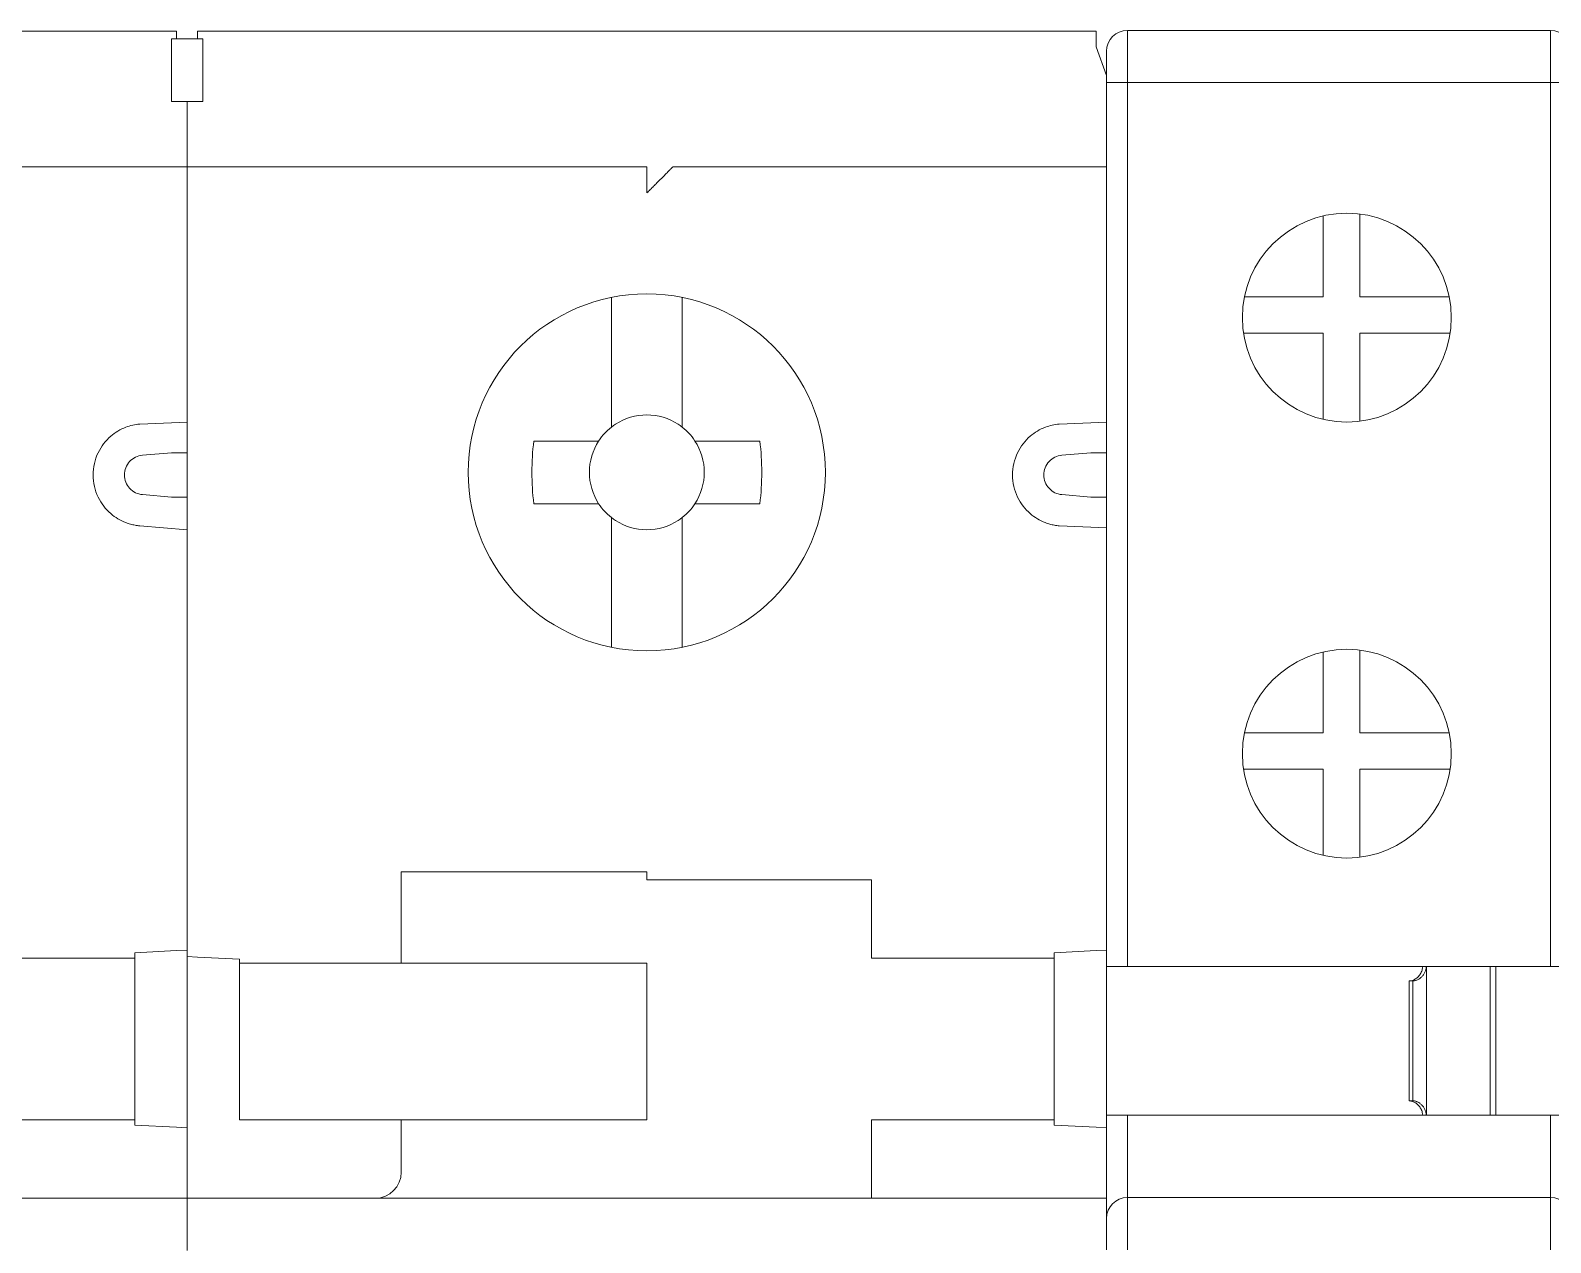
# Model space of a CAD drawing. Header units: millimetres. Extents: x 1359 to 3577, y 1336 to 3557.
# Drawn here: x 1890.47 to 1919.57, y 2789.13 to 2812.34 of the extents above; entities that cross this region are included whole.
import ezdxf

# ---------------------------------------------------------------- set-up
doc = ezdxf.new("R2010")
doc.units = ezdxf.units.MM
doc.layers.add('000-PI-Oprema', color=30, linetype='Continuous', lineweight=5)

msp = doc.modelspace()

# ---------------------------------------------------------------- linework, layer by layer
at = {"layer": '000-PI-Oprema', "color": 0, "lineweight": 0}
for p, q in [((1888.491, 2812.331), (1893.271, 2812.331)), ((1893.671, 2812.331), (1898.471, 2812.331)), ((1898.471, 2812.331), (1906.091, 2812.331)), ((1906.091, 2812.331), (1910.871, 2812.331)), ((1893.171, 2812.181), (1893.271, 2812.181)), ((1893.271, 2812.181), (1893.671, 2812.181)), ((1893.671, 2812.181), (1893.771, 2812.181)), ((1911.071, 2811.481), (1910.871, 2812.031)), ((1911.071, 2811.481), (1911.071, 2808.881)), ((1893.171, 2810.981), (1893.171, 2811.281)), ((1893.771, 2810.981), (1893.771, 2811.281)), ((1893.771, 2810.981), (1893.171, 2810.981)), ((1893.471, 2810.981), (1893.471, 2805.161)), ((1885.171, 2809.731), (1893.271, 2809.731)), ((1893.271, 2809.731), (1902.271, 2809.731)), ((1902.771, 2809.731), (1911.071, 2809.731)), ((1911.071, 2808.881), (1911.071, 2805.161)), ((1901.596, 2807.232), (1901.596, 2807.157)), ((1901.596, 2807.157), (1901.596, 2805.038)), ((1902.946, 2807.157), (1902.946, 2807.232)), ((1902.946, 2805.038), (1902.946, 2807.157)), ((1893.471, 2802.501), (1893.471, 2805.161)), ((1901.596, 2804.75), (1901.596, 2805.038)), ((1902.946, 2804.75), (1902.946, 2805.038)), ((1893.471, 2804.844), (1892.565, 2804.806)), ((1911.071, 2804.844), (1910.165, 2804.806)), ((1900.107, 2804.481), (1900.965, 2804.481)), ((1903.577, 2804.481), (1904.435, 2804.481)), ((1893.171, 2804.257), (1892.617, 2804.209)), ((1910.771, 2804.257), (1910.217, 2804.209)), ((1911.071, 2804.257), (1911.071, 2803.405)), ((1893.171, 2803.405), (1892.617, 2803.454)), ((1900.107, 2803.281), (1900.965, 2803.281)), ((1904.435, 2803.281), (1903.577, 2803.281)), ((1910.771, 2803.405), (1910.217, 2803.454)), ((1901.596, 2802.725), (1901.596, 2803.013)), ((1902.946, 2802.725), (1902.946, 2803.013)), ((1892.565, 2802.856), (1893.471, 2802.777)), ((1901.596, 2802.725), (1901.596, 2800.605)), ((1902.946, 2800.605), (1902.946, 2802.725)), ((1910.165, 2802.856), (1911.071, 2802.818)), ((1893.471, 2802.501), (1893.471, 2794.734)), ((1911.071, 2802.501), (1911.071, 2794.734)), ((1901.596, 2800.605), (1901.596, 2800.531)), ((1902.946, 2800.531), (1902.946, 2800.605)), ((1911.076, 2798.381), (1911.071, 2798.381)), ((1902.271, 2796.231), (1897.571, 2796.231)), ((1897.571, 2794.481), (1897.571, 2796.231)), ((1902.271, 2796.081), (1902.271, 2796.231)), ((1906.571, 2796.081), (1902.271, 2796.081)), ((1906.571, 2794.581), (1906.571, 2796.081)), ((1889.371, 2794.581), (1892.471, 2794.581)), ((1892.471, 2794.681), (1893.271, 2794.723)), ((1892.471, 2794.581), (1892.471, 2794.681)), ((1892.471, 2791.481), (1892.471, 2794.581)), ((1893.271, 2794.723), (1893.471, 2794.734)), ((1893.471, 2794.734), (1893.471, 2794.61)), ((1893.471, 2794.61), (1893.671, 2794.599)), ((1893.471, 2794.581), (1893.471, 2794.61)), ((1893.471, 2794.581), (1893.471, 2791.329)), ((1893.671, 2794.599), (1894.471, 2794.557)), ((1894.471, 2794.557), (1894.471, 2794.481)), ((1894.471, 2794.481), (1897.571, 2794.481)), ((1894.471, 2794.481), (1894.471, 2791.481)), ((1897.571, 2794.481), (1897.971, 2794.481)), ((1897.971, 2794.481), (1902.271, 2794.481)), ((1902.271, 2794.481), (1902.271, 2791.481)), ((1906.971, 2794.581), (1906.571, 2794.581)), ((1910.071, 2794.581), (1906.971, 2794.581)), ((1910.871, 2794.723), (1910.071, 2794.681)), ((1910.071, 2794.581), (1910.071, 2794.681)), ((1910.071, 2791.481), (1910.071, 2794.581)), ((1911.071, 2794.734), (1910.871, 2794.723)), ((1911.071, 2794.734), (1911.071, 2791.329)), ((1911.071, 2793.781), (1911.076, 2793.781)), ((1892.471, 2791.481), (1889.371, 2791.481)), ((1892.471, 2791.381), (1892.471, 2791.481)), ((1892.471, 2791.381), (1893.271, 2791.339)), ((1893.271, 2791.339), (1893.471, 2791.329)), ((1893.471, 2790.405), (1893.471, 2791.329)), ((1897.571, 2791.481), (1894.471, 2791.481)), ((1897.571, 2791.481), (1897.971, 2791.481)), ((1897.571, 2791.481), (1897.571, 2790.481)), ((1902.271, 2791.481), (1897.971, 2791.481)), ((1906.571, 2791.481), (1906.971, 2791.481)), ((1906.571, 2791.481), (1906.571, 2789.981)), ((1910.071, 2791.481), (1906.971, 2791.481)), ((1910.071, 2791.381), (1910.071, 2791.481)), ((1910.871, 2791.339), (1910.071, 2791.381)), ((1910.871, 2791.339), (1911.071, 2791.329)), ((1911.071, 2791.329), (1911.071, 2789.131)), ((1893.471, 2790.405), (1893.471, 2789.131)), ((1875.871, 2789.981), (1893.471, 2789.981)), ((1911.071, 2789.981), (1893.471, 2789.981)), ((1893.471, 2789.131), (1893.471, 2788.981))]:
    msp.add_line(p, q, dxfattribs=at)
at = {"layer": '000-PI-Oprema', "color": 0, "linetype": 'ByBlock', "lineweight": 0}
for p, q in [((1911.471, 2812.344), (1919.571, 2812.344)), ((1911.471, 2811.344), (1911.471, 2812.344)), ((1919.571, 2811.344), (1919.571, 2812.344)), ((1911.071, 2811.344), (1911.071, 2811.944)), ((1911.071, 2794.419), (1911.071, 2811.344)), ((1911.471, 2811.344), (1911.071, 2811.344)), ((1911.471, 2794.419), (1911.471, 2811.344)), ((1911.471, 2811.344), (1919.571, 2811.344)), ((1919.571, 2794.419), (1919.571, 2811.344)), ((1919.971, 2811.344), (1919.571, 2811.344)), ((1915.22, 2808.792), (1915.22, 2807.244)), ((1915.92, 2808.828), (1915.92, 2807.244)), ((1913.712, 2807.244), (1915.22, 2807.244)), ((1915.92, 2807.244), (1917.631, 2807.244)), ((1913.694, 2806.544), (1915.22, 2806.544)), ((1915.22, 2806.544), (1915.22, 2804.895)), ((1915.92, 2804.86), (1915.92, 2806.544)), ((1917.649, 2806.544), (1915.92, 2806.544)), ((1915.22, 2800.442), (1915.22, 2798.894)), ((1915.92, 2800.478), (1915.92, 2798.894)), ((1913.712, 2798.894), (1915.22, 2798.894)), ((1915.92, 2798.894), (1917.631, 2798.894)), ((1915.22, 2798.194), (1913.694, 2798.194)), ((1915.22, 2798.194), (1915.22, 2796.545)), ((1917.649, 2798.194), (1915.92, 2798.194)), ((1915.92, 2796.51), (1915.92, 2798.194)), ((1911.471, 2794.419), (1911.071, 2794.419)), ((1911.071, 2794.144), (1911.071, 2794.419)), ((1919.571, 2794.419), (1911.471, 2794.419)), ((1917.194, 2794.419), (1917.194, 2791.569)), ((1918.416, 2791.569), (1918.416, 2794.419)), ((1918.521, 2794.419), (1918.521, 2791.569)), ((1919.971, 2794.419), (1919.571, 2794.419)), ((1911.071, 2791.569), (1911.071, 2794.144)), ((1916.861, 2791.844), (1916.861, 2794.144)), ((1916.861, 2794.144), (1916.932, 2794.144)), ((1916.932, 2791.844), (1916.932, 2794.144)), ((1916.947, 2794.144), (1916.932, 2794.144)), ((1911.071, 2789.594), (1911.071, 2791.569)), ((1911.071, 2791.569), (1911.471, 2791.569)), ((1919.571, 2791.569), (1911.471, 2791.569)), ((1911.471, 2791.569), (1911.471, 2789.994)), ((1916.932, 2791.844), (1916.861, 2791.844)), ((1916.947, 2791.844), (1916.932, 2791.844)), ((1919.571, 2791.569), (1919.971, 2791.569)), ((1919.571, 2789.994), (1919.571, 2791.569)), ((1919.571, 2789.994), (1911.471, 2789.994)), ((1911.471, 2788.994), (1911.471, 2789.994)), ((1919.571, 2788.994), (1919.571, 2789.994)), ((1911.071, 2788.994), (1911.071, 2789.594))]:
    msp.add_line(p, q, dxfattribs=at)
for centre in [(1915.671, 2806.844), (1915.671, 2798.494)]:
    msp.add_circle(centre, 2, dxfattribs=at)
at = {"layer": '000-PI-Oprema', "color": 0, "lineweight": 0}
msp.add_circle((1902.271, 2803.881), 3.418, dxfattribs=at)
at = {"layer": '000-PI-Oprema', "color": 0, "linetype": 'ByBlock', "lineweight": 0}
for centre, start, end in [((1911.471, 2811.944), 90, 180), ((1919.571, 2811.944), 0, 90), ((1911.471, 2789.594), 90, 180), ((1919.571, 2789.594), 0, 90)]:
    msp.add_arc(centre, 0.4, start, end, dxfattribs=at)
at = {"layer": '000-PI-Oprema', "color": 0, "lineweight": 0}
for centre, radius, start, end in [((1902.271, 2803.881), 1.1, 135, 136.9319), ((1902.271, 2803.881), 1.1, 123.0557, 133.0681), ((1902.271, 2803.881), 1.1, 46.9319, 56.9443), ((1902.271, 2803.881), 1.1, 45, 46.9319), ((1902.271, 2803.881), 1.1, 43.0681, 45), ((1902.271, 2803.881), 1.1, 136.9319, 146.9443), ((1902.271, 2803.881), 1.1, 33.0557, 43.0681), ((1902.271, 2803.881), 1.1, 213.0557, 223.0681), ((1902.271, 2803.881), 1.1, 316.9319, 326.9443), ((1902.271, 2803.881), 1.1, 226.9319, 236.9443), ((1902.271, 2803.881), 1.1, 303.0557, 313.0681), ((1902.271, 2803.881), 1.1, 313.0681, 315), ((1902.271, 2803.881), 1.1, 315, 316.9319), ((1897.071, 2790.481), 0.5, 270, 0)]:
    msp.add_arc(centre, radius, start, end, dxfattribs=at)
for points, knots in [([(1893.271, 2812.181), (1893.271, 2812.182), (1893.271, 2812.238), (1893.271, 2812.306), (1893.271, 2812.323), (1893.271, 2812.331)], [0, 0, 0, 0, 0.010834, 0.505413, 1, 1, 1, 1]), ([(1893.671, 2812.331), (1893.671, 2812.323), (1893.671, 2812.306), (1893.671, 2812.238), (1893.671, 2812.182), (1893.671, 2812.181)], [0, 0, 0, 0, 0.494587, 0.989166, 1, 1, 1, 1]), ([(1910.871, 2812.031), (1910.871, 2812.088), (1910.871, 2812.141), (1910.871, 2812.277), (1910.871, 2812.331), (1910.871, 2812.331)], [0.262243, 0.262243, 0.262243, 0.262243, 0.5, 0.5, 1, 1, 1, 1]), ([(1893.171, 2812.181), (1893.171, 2812.162), (1893.171, 2812.108), (1893.171, 2811.993), (1893.171, 2811.834), (1893.171, 2811.657), (1893.171, 2811.47), (1893.171, 2811.344), (1893.171, 2811.281)], [0.287427, 0.287427, 0.287427, 0.287427, 0.3699948, 0.5001298, 0.629921, 0.7600558, 0.879771, 1, 1, 1, 1]), ([(1893.771, 2812.181), (1893.771, 2812.133), (1893.771, 2812.068), (1893.771, 2811.803), (1893.771, 2811.543), (1893.771, 2811.281)], [0.2858647, 0.2858647, 0.2858647, 0.2858647, 0.5, 0.5, 1, 1, 1, 1]), ([(1902.271, 2809.231), (1902.271, 2809.362), (1902.271, 2809.492), (1902.271, 2809.677), (1902.271, 2809.731), (1902.271, 2809.731)], [0, 0, 0, 0, 0.5, 0.5, 1, 1, 1, 1]), ([(1902.271, 2809.231), (1902.293, 2809.253), (1902.337, 2809.296), (1902.401, 2809.361), (1902.472, 2809.432), (1902.549, 2809.509), (1902.625, 2809.585), (1902.688, 2809.648), (1902.735, 2809.695), (1902.766, 2809.726), (1902.769, 2809.729), (1902.771, 2809.731)], [0, 0, 0, 0, 0.097283, 0.192791, 0.287384, 0.42418, 0.554334, 0.675821, 0.789691, 0.896334, 1, 1, 1, 1]), ([(1902.871, 2804.803), (1902.694, 2804.919), (1902.483, 2804.981), (1902.06, 2804.981), (1901.849, 2804.919), (1901.671, 2804.803)], [0, 0, 0, 0, 0.5, 0.5, 1, 1, 1, 1]), ([(1911.071, 2805.16), (1911.071, 2805.16), (1911.071, 2805.158), (1911.071, 2805.145), (1911.071, 2805.123), (1911.071, 2805.084), (1911.071, 2805.014), (1911.071, 2804.901), (1911.071, 2804.763), (1911.071, 2804.606), (1911.071, 2804.435), (1911.071, 2804.316), (1911.071, 2804.257)], [0, 0, 0, 0, 0.062572, 0.124512, 0.186422, 0.248903, 0.373491, 0.498598, 0.623567, 0.749199, 0.874318, 1, 1, 1, 1]), ([(1892.565, 2802.856), (1892.534, 2802.86), (1892.474, 2802.867), (1892.385, 2802.888), (1892.274, 2802.924), (1892.145, 2802.987), (1892, 2803.092), (1891.868, 2803.231), (1891.759, 2803.408), (1891.687, 2803.611), (1891.663, 2803.831), (1891.687, 2804.052), (1891.759, 2804.254), (1891.868, 2804.432), (1891.999, 2804.57), (1892.145, 2804.676), (1892.288, 2804.744), (1892.429, 2804.789), (1892.519, 2804.8), (1892.565, 2804.806)], [0, 0, 0, 0, 0.031513, 0.062833, 0.094232, 0.152293, 0.210532, 0.279327, 0.348301, 0.424071, 0.50002, 0.57579, 0.651739, 0.720534, 0.789508, 0.84757, 0.905809, 0.95275, 1, 1, 1, 1]), ([(1910.165, 2802.856), (1910.134, 2802.86), (1910.074, 2802.867), (1909.985, 2802.888), (1909.874, 2802.924), (1909.745, 2802.987), (1909.6, 2803.092), (1909.468, 2803.231), (1909.359, 2803.408), (1909.287, 2803.611), (1909.263, 2803.831), (1909.287, 2804.052), (1909.359, 2804.254), (1909.468, 2804.432), (1909.599, 2804.57), (1909.745, 2804.676), (1909.888, 2804.744), (1910.029, 2804.789), (1910.119, 2804.8), (1910.165, 2804.806)], [0, 0, 0, 0, 0.031513, 0.062833, 0.094232, 0.152293, 0.210532, 0.279327, 0.348301, 0.424071, 0.50002, 0.57579, 0.651739, 0.720534, 0.789508, 0.84757, 0.905809, 0.95275, 1, 1, 1, 1]), ([(1900.107, 2804.481), (1900.083, 2804.282), (1900.059, 2803.881), (1900.083, 2803.48), (1900.108, 2803.281), (1900.107, 2803.281)], [0, 0, 0, 0, 0.5, 1, 1.000008, 1.000008, 1.000008, 1.000008]), ([(1903.577, 2804.481), (1903.51, 2804.481), (1903.385, 2804.481), (1903.254, 2804.481), (1903.193, 2804.481)], [0, 0, 0, 0, 0.54278, 1, 1, 1, 1]), ([(1892.617, 2803.454), (1892.524, 2803.462), (1892.434, 2803.506), (1892.308, 2803.644), (1892.271, 2803.738), (1892.271, 2803.925), (1892.308, 2804.018), (1892.434, 2804.156), (1892.524, 2804.2), (1892.617, 2804.209)], [0, 0, 0, 0, 0.25, 0.25, 0.5, 0.5, 0.75, 0.75, 1, 1, 1, 1]), ([(1893.471, 2804.257), (1893.471, 2804.257), (1893.439, 2804.257), (1893.328, 2804.257), (1893.25, 2804.257), (1893.171, 2804.257)], [0, 0, 0, 0, 0.5, 0.5, 1, 1, 1, 1]), ([(1910.217, 2803.454), (1910.124, 2803.462), (1910.034, 2803.506), (1909.908, 2803.644), (1909.871, 2803.738), (1909.871, 2803.925), (1909.908, 2804.018), (1910.034, 2804.156), (1910.124, 2804.2), (1910.217, 2804.209)], [0, 0, 0, 0, 0.25, 0.25, 0.5, 0.5, 0.75, 0.75, 1, 1, 1, 1]), ([(1911.071, 2804.257), (1911.071, 2804.257), (1911.039, 2804.257), (1910.928, 2804.257), (1910.85, 2804.257), (1910.771, 2804.257)], [0, 0, 0, 0, 0.5, 0.5, 1, 1, 1, 1]), ([(1901.349, 2803.281), (1901.349, 2803.281), (1901.234, 2803.459), (1901.171, 2803.67), (1901.171, 2803.881)], [0, 0, 0, 0, 0.0000079, 0.5000079, 0.5000079, 0.5000079, 0.5000079]), ([(1893.471, 2803.405), (1893.471, 2803.405), (1893.442, 2803.405), (1893.325, 2803.405), (1893.242, 2803.405), (1893.171, 2803.405)], [0, 0, 0, 0, 0.5, 0.5, 1, 1, 1, 1]), ([(1900.965, 2803.281), (1901.033, 2803.281), (1901.157, 2803.281), (1901.289, 2803.281), (1901.349, 2803.281)], [0, 0, 0, 0, 0.54278, 1, 1, 1, 1]), ([(1903.577, 2803.281), (1903.51, 2803.281), (1903.386, 2803.281), (1903.254, 2803.281), (1903.193, 2803.281)], [0, 0, 0, 0, 0.540007, 1, 1, 1, 1]), ([(1911.071, 2803.405), (1911.071, 2803.405), (1911.042, 2803.405), (1910.925, 2803.405), (1910.842, 2803.405), (1910.771, 2803.405)], [0, 0, 0, 0, 0.5, 0.5, 1, 1, 1, 1]), ([(1911.071, 2803.405), (1911.071, 2803.376), (1911.071, 2803.316), (1911.071, 2803.229), (1911.071, 2803.142), (1911.071, 2803.031), (1911.071, 2802.899), (1911.071, 2802.762), (1911.071, 2802.648), (1911.071, 2802.566), (1911.071, 2802.512), (1911.071, 2802.505), (1911.071, 2802.502)], [0, 0, 0, 0, 0.06314, 0.125631, 0.188079, 0.251095, 0.376332, 0.501694, 0.62641, 0.751388, 0.875439, 1, 1, 1, 1]), ([(1901.671, 2802.959), (1901.849, 2802.844), (1902.06, 2802.781), (1902.483, 2802.781), (1902.694, 2802.844), (1902.871, 2802.959)], [0, 0, 0, 0, 0.5, 0.5, 1, 1, 1, 1])]:
    msp.add_open_spline(points, degree=3, knots=knots, dxfattribs=at)
for points in [[(1901.493, 2804.659), (1901.502, 2804.668), (1901.511, 2804.676), (1901.52, 2804.685)], [(1901.349, 2804.481), (1901.215, 2804.481), (1901.089, 2804.481), (1900.965, 2804.481)], [(1901.171, 2803.881), (1901.171, 2804.093), (1901.234, 2804.304), (1901.349, 2804.481)], [(1903.371, 2803.881), (1903.371, 2804.093), (1903.309, 2804.304), (1903.193, 2804.481)], [(1904.435, 2803.281), (1904.483, 2803.679), (1904.483, 2804.083), (1904.435, 2804.481)], [(1903.193, 2803.281), (1903.309, 2803.459), (1903.371, 2803.67), (1903.371, 2803.881)], [(1901.493, 2803.103), (1901.485, 2803.112), (1901.476, 2803.121), (1901.468, 2803.13)], [(1901.52, 2803.078), (1901.511, 2803.086), (1901.502, 2803.095), (1901.493, 2803.103)]]:
    msp.add_open_spline(points, degree=3, dxfattribs=at)
at = {"layer": '000-PI-Oprema', "color": 0, "linetype": 'ByBlock', "lineweight": 0}
for points, knots in [([(1916.867, 2794.144), (1916.887, 2794.144), (1916.928, 2794.15), (1916.989, 2794.18), (1917.045, 2794.227), (1917.089, 2794.289), (1917.116, 2794.355), (1917.124, 2794.4), (1917.125, 2794.419)], [0, 0, 0, 0, 0.175589, 0.351177, 0.526766, 0.702354, 0.877943, 1, 1, 1, 1]), ([(1917.193, 2794.419), (1917.192, 2794.407), (1917.191, 2794.395), (1917.187, 2794.373), (1917.184, 2794.363), (1917.178, 2794.343), (1917.175, 2794.334), (1917.164, 2794.305), (1917.155, 2794.288), (1917.139, 2794.263), (1917.133, 2794.254), (1917.121, 2794.239), (1917.108, 2794.224), (1917.095, 2794.212), (1917.081, 2794.199), (1917.074, 2794.194), (1917.053, 2794.178), (1917.039, 2794.169), (1917.017, 2794.159), (1917.01, 2794.157), (1916.996, 2794.152), (1916.99, 2794.15), (1916.97, 2794.145), (1916.958, 2794.144), (1916.947, 2794.144)], [0, 0, 0, 0, 0.078296, 0.078296, 0.144132, 0.144132, 0.209968, 0.209968, 0.34164, 0.34164, 0.407476, 0.407476, 0.473312, 0.539148, 0.539148, 0.604984, 0.604984, 0.736656, 0.736656, 0.802492, 0.802492, 0.868328, 0.868328, 1, 1, 1, 1]), ([(1917.125, 2791.569), (1917.124, 2791.588), (1917.116, 2791.633), (1917.089, 2791.699), (1917.045, 2791.761), (1916.989, 2791.808), (1916.928, 2791.837), (1916.887, 2791.844), (1916.867, 2791.844)], [0, 0, 0, 0, 0.122057, 0.297646, 0.473234, 0.648823, 0.824411, 1, 1, 1, 1]), ([(1916.947, 2791.844), (1916.958, 2791.844), (1916.97, 2791.843), (1916.99, 2791.838), (1916.996, 2791.836), (1917.01, 2791.831), (1917.017, 2791.828), (1917.039, 2791.818), (1917.053, 2791.81), (1917.074, 2791.794), (1917.081, 2791.789), (1917.095, 2791.776), (1917.108, 2791.763), (1917.121, 2791.749), (1917.133, 2791.733), (1917.139, 2791.725), (1917.155, 2791.7), (1917.164, 2791.682), (1917.175, 2791.654), (1917.178, 2791.644), (1917.184, 2791.625), (1917.187, 2791.615), (1917.191, 2791.593), (1917.192, 2791.581), (1917.193, 2791.569)], [0, 0, 0, 0, 0.131674, 0.131674, 0.197511, 0.197511, 0.263348, 0.263348, 0.395022, 0.395022, 0.460859, 0.460859, 0.526697, 0.592534, 0.592534, 0.658371, 0.658371, 0.790045, 0.790045, 0.855882, 0.855882, 0.921719, 0.921719, 1, 1, 1, 1])]:
    msp.add_open_spline(points, degree=3, knots=knots, dxfattribs=at)

doc.saveas('drawing.dxf')
